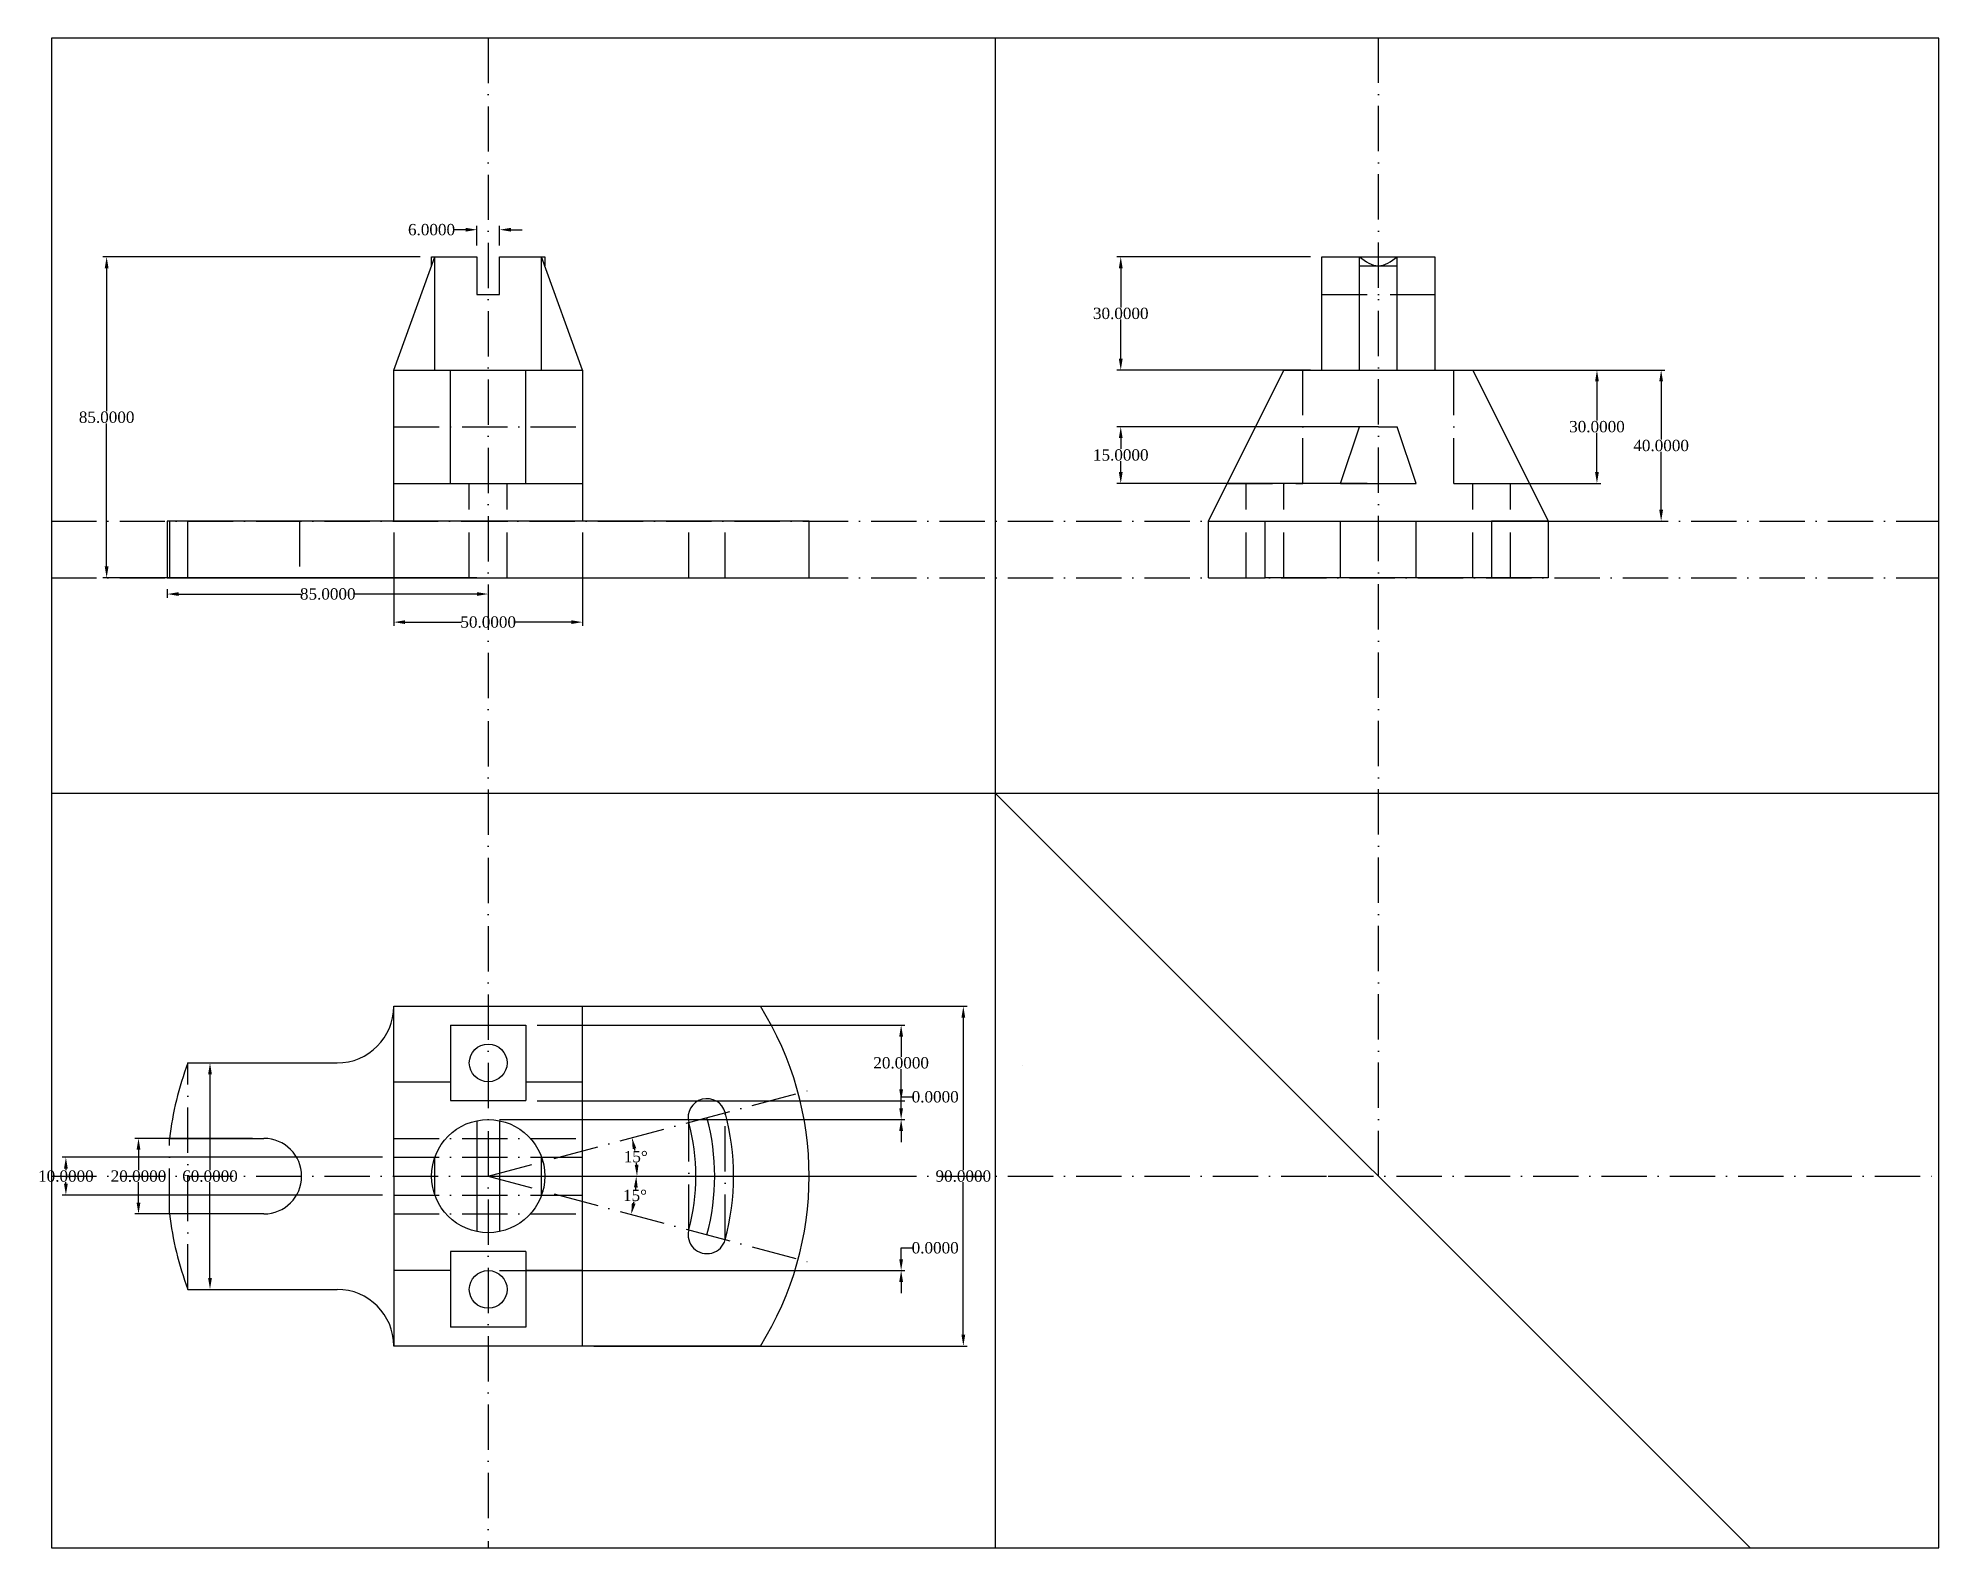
# Model space of a CAD drawing. Header units: inches. Extents: x 4 to 507, y 3 to 403.
import ezdxf

# ---------------------------------------------------------------- set-up
doc = ezdxf.new("R2010")
doc.units = ezdxf.units.IN
doc.header["$MEASUREMENT"] = 0
doc.linetypes.add('ACAD_ISO10W100', pattern=[18, 12, -3, 0, -3])
for name, color, linetype in [('cen', 50, 'ACAD_ISO10W100'), ('hidden data', 80, 'ACAD_ISO10W100'), ('ori', 1, 'Continuous')]:
    doc.layers.add(name, color=color, linetype=linetype)
doc.styles.get("Standard").update_dxf_attribs({"font": 'times.ttf'})
doc.dimstyles.new('mydim1', dxfattribs={"dimtxt": 3, "dimasz": 3, "dimexe": 1, "dimexo": 3, "dimgap": 0.09, "dimtad": 0, "dimtih": 1, "dimtoh": 1, "dimdec": 4, "dimzin": 0, "dimdsep": 46, "dimtxsty": 'Standard', "dimcen": 0.09, "dimaunit": 1, "dimadec": 0, "dimazin": 0, "dimtfac": 1, "dimtdec": 4, "dimtofl": 0, "dimtmove": 0, "dimatfit": 3, "dimfxl": 1, "dimtolj": 1, "dimtzin": 0, "dimarcsym": 0})

# ---------------------------------------------------------------- blocks, each defined once
blk = doc.blocks.new('*D2')
at = {"color": 0, "lineweight": -2, "transparency": 16777216}
for p, q in [((98.16, 271.69), (98.16, 246.93)), ((148.16, 271.69), (148.16, 246.93)), ((101.16, 247.93), (116.06, 247.93)), ((145.16, 247.93), (130.26, 247.93))]:
    blk.add_line(p, q, dxfattribs=at)
at = {"color": 0, "transparency": 16777216}
for points in [[(101.16, 248.43), (101.16, 247.43), (98.16, 247.93)], [(145.16, 248.43), (145.16, 247.43), (148.16, 247.93)]]:
    blk.add_solid(points, dxfattribs=at)
at = {"layer": 'Defpoints', "color": 0, "transparency": 16777216}
for p in [(98.16, 274.69), (148.16, 274.69), (148.16, 247.93)]:
    blk.add_point(p, dxfattribs=at)
at = {"color": 0, "transparency": 16777216, "insert": (123.16, 247.93), "char_height": 3, "attachment_point": 5}
blk.add_mtext('\\A1;50.0000', dxfattribs=at)
blk = doc.blocks.new('*D3')
at = {"color": 0, "lineweight": -2, "transparency": 16777216}
for p, q in [((38.16, 256.69), (38.16, 254.37)), ((41.16, 255.37), (73.58, 255.37)), ((120.16, 255.37), (87.73, 255.37)), ((123.16, 256.69), (123.16, 254.37))]:
    blk.add_line(p, q, dxfattribs=at)
at = {"color": 0, "transparency": 16777216}
for points in [[(41.16, 255.87), (41.16, 254.87), (38.16, 255.37)], [(120.16, 255.87), (120.16, 254.87), (123.16, 255.37)]]:
    blk.add_solid(points, dxfattribs=at)
at = {"layer": 'Defpoints', "color": 0, "transparency": 16777216}
for p in [(38.16, 259.69), (123.16, 259.69), (123.16, 255.37)]:
    blk.add_point(p, dxfattribs=at)
at = {"color": 0, "transparency": 16777216, "insert": (80.66, 255.37), "char_height": 3, "attachment_point": 5}
blk.add_mtext('\\A1;85.0000', dxfattribs=at)
blk = doc.blocks.new('*D4')
at = {"color": 0, "lineweight": -2, "transparency": 16777216}
for p, q in [((105.16, 344.69), (21.09, 344.69)), ((22.09, 341.69), (22.09, 303.81)), ((22.09, 262.69), (22.09, 300.57)), ((120.16, 259.69), (21.09, 259.69))]:
    blk.add_line(p, q, dxfattribs=at)
at = {"color": 0, "transparency": 16777216}
for points in [[(21.59, 341.69), (22.59, 341.69), (22.09, 344.69)], [(21.59, 262.69), (22.59, 262.69), (22.09, 259.69)]]:
    blk.add_solid(points, dxfattribs=at)
at = {"layer": 'Defpoints', "color": 0, "transparency": 16777216}
for p in [(22.09, 344.69), (108.16, 344.69), (123.16, 259.69)]:
    blk.add_point(p, dxfattribs=at)
at = {"color": 0, "transparency": 16777216, "insert": (22.09, 302.19), "char_height": 3, "attachment_point": 5}
blk.add_mtext('\\A1;85.0000', dxfattribs=at)
blk = doc.blocks.new('*D7')
at = {"color": 0, "lineweight": -2, "transparency": 16777216}
for p, q in [((120.16, 347.69), (120.16, 352.88)), ((126.16, 347.69), (126.16, 352.88)), ((117.16, 351.88), (114.16, 351.88)), ((129.16, 351.88), (132.16, 351.88))]:
    blk.add_line(p, q, dxfattribs=at)
at = {"color": 0, "transparency": 16777216}
for points in [[(117.16, 352.38), (117.16, 351.38), (120.16, 351.88)], [(129.16, 352.38), (129.16, 351.38), (126.16, 351.88)]]:
    blk.add_solid(points, dxfattribs=at)
at = {"layer": 'Defpoints', "color": 0, "transparency": 16777216}
for p in [(120.16, 351.88), (120.16, 344.69), (126.16, 344.69)]:
    blk.add_point(p, dxfattribs=at)
at = {"color": 0, "transparency": 16777216, "insert": (108.15, 351.88), "char_height": 3, "attachment_point": 5}
blk.add_mtext('\\A1;6.0000', dxfattribs=at)
blk = doc.blocks.new('*D8')
at = {"color": 0, "lineweight": -2, "transparency": 16777216}
for p, q in [((60.75, 111.16), (29.53, 111.16)), ((30.53, 108.16), (30.53, 102.78)), ((30.53, 94.16), (30.53, 99.54)), ((60.75, 91.16), (29.53, 91.16))]:
    blk.add_line(p, q, dxfattribs=at)
at = {"color": 0, "transparency": 16777216}
for points in [[(30.03, 108.16), (31.03, 108.16), (30.53, 111.16)], [(30.03, 94.16), (31.03, 94.16), (30.53, 91.16)]]:
    blk.add_solid(points, dxfattribs=at)
at = {"layer": 'Defpoints', "color": 0, "transparency": 16777216}
for p in [(30.53, 111.16), (63.75, 111.16), (63.75, 91.16)]:
    blk.add_point(p, dxfattribs=at)
at = {"color": 0, "transparency": 16777216, "insert": (30.53, 101.16), "char_height": 3, "attachment_point": 5}
blk.add_mtext('\\A1;20.0000', dxfattribs=at)
blk = doc.blocks.new('*D9')
at = {"color": 0, "lineweight": -2, "transparency": 16777216}
for p, q in [((95.16, 106.16), (10.3, 106.16)), ((11.3, 103.16), (11.3, 102.78)), ((95.16, 96.16), (10.3, 96.16)), ((11.3, 99.16), (11.3, 99.54))]:
    blk.add_line(p, q, dxfattribs=at)
at = {"color": 0, "transparency": 16777216}
for points in [[(10.8, 103.16), (11.8, 103.16), (11.3, 106.16)], [(10.8, 99.16), (11.8, 99.16), (11.3, 96.16)]]:
    blk.add_solid(points, dxfattribs=at)
at = {"layer": 'Defpoints', "color": 0, "transparency": 16777216}
for p in [(98.16, 106.16), (11.3, 96.16), (98.16, 96.16)]:
    blk.add_point(p, dxfattribs=at)
at = {"color": 0, "transparency": 16777216, "insert": (11.3, 101.16), "char_height": 3, "attachment_point": 5}
blk.add_mtext('\\A1;10.0000', dxfattribs=at)
blk = doc.blocks.new('*D10')
at = {"color": 0, "lineweight": -2, "transparency": 16777216}
for p, q in [((46.63, 131.16), (50.47, 131.16)), ((49.47, 128.16), (49.47, 102.78)), ((49.47, 74.16), (49.47, 99.54)), ((46.63, 71.16), (50.47, 71.16))]:
    blk.add_line(p, q, dxfattribs=at)
at = {"color": 0, "transparency": 16777216}
for points in [[(48.97, 128.16), (49.97, 128.16), (49.47, 131.16)], [(48.97, 74.16), (49.97, 74.16), (49.47, 71.16)]]:
    blk.add_solid(points, dxfattribs=at)
at = {"layer": 'Defpoints', "color": 0, "transparency": 16777216}
for p in [(43.63, 131.16), (43.63, 71.16), (49.47, 71.16)]:
    blk.add_point(p, dxfattribs=at)
at = {"color": 0, "transparency": 16777216, "insert": (49.47, 101.16), "char_height": 3, "attachment_point": 5}
blk.add_mtext('\\A1;60.0000', dxfattribs=at)
blk = doc.blocks.new('*D11')
at = {"color": 0, "lineweight": -2, "transparency": 16777216}
for p, q in [((136.16, 141.16), (233.54, 141.16)), ((232.54, 138.16), (232.54, 132.78)), ((232.54, 124.16), (232.54, 129.54)), ((136.16, 121.16), (233.54, 121.16))]:
    blk.add_line(p, q, dxfattribs=at)
at = {"color": 0, "transparency": 16777216}
for points in [[(232.04, 138.16), (233.04, 138.16), (232.54, 141.16)], [(232.04, 124.16), (233.04, 124.16), (232.54, 121.16)]]:
    blk.add_solid(points, dxfattribs=at)
at = {"layer": 'Defpoints', "color": 0, "transparency": 16777216}
for p in [(133.16, 141.16), (232.54, 141.16), (133.16, 121.16)]:
    blk.add_point(p, dxfattribs=at)
at = {"color": 0, "transparency": 16777216, "insert": (232.54, 131.16), "char_height": 3, "attachment_point": 5}
blk.add_mtext('\\A1;20.0000', dxfattribs=at)
blk = doc.blocks.new('*D12')
at = {"color": 0, "lineweight": -2, "transparency": 16777216}
for p, q in [((232.54, 119.16), (232.54, 122.16)), ((232.54, 122.16), (235.54, 122.16)), ((126.16, 116.16), (233.54, 116.16)), ((126.16, 116.16), (233.54, 116.16)), ((232.54, 113.16), (232.54, 110.16))]:
    blk.add_line(p, q, dxfattribs=at)
at = {"color": 0, "transparency": 16777216}
for points in [[(232.04, 119.16), (233.04, 119.16), (232.54, 116.16)], [(232.04, 113.16), (233.04, 113.16), (232.54, 116.16)]]:
    blk.add_solid(points, dxfattribs=at)
at = {"layer": 'Defpoints', "color": 0, "transparency": 16777216}
for p in [(123.16, 116.16), (123.16, 116.16), (232.54, 116.16)]:
    blk.add_point(p, dxfattribs=at)
at = {"color": 0, "transparency": 16777216, "insert": (241.56, 122.16), "char_height": 3, "attachment_point": 5}
blk.add_mtext('\\A1;0.0000', dxfattribs=at)
blk = doc.blocks.new('*D13')
at = {"color": 0, "lineweight": -2, "transparency": 16777216}
for p, q in [((232.54, 79.16), (232.54, 82.16)), ((232.54, 82.16), (235.54, 82.16)), ((126.16, 76.16), (233.54, 76.16)), ((126.16, 76.16), (233.54, 76.16)), ((232.54, 73.16), (232.54, 70.16))]:
    blk.add_line(p, q, dxfattribs=at)
at = {"color": 0, "transparency": 16777216}
for points in [[(232.04, 79.16), (233.04, 79.16), (232.54, 76.16)], [(232.04, 73.16), (233.04, 73.16), (232.54, 76.16)]]:
    blk.add_solid(points, dxfattribs=at)
at = {"layer": 'Defpoints', "color": 0, "transparency": 16777216}
for p in [(123.16, 76.16), (123.16, 76.16), (232.54, 76.16)]:
    blk.add_point(p, dxfattribs=at)
at = {"color": 0, "transparency": 16777216, "insert": (241.56, 82.16), "char_height": 3, "attachment_point": 5}
blk.add_mtext('\\A1;0.0000', dxfattribs=at)
blk = doc.blocks.new('*D14')
at = {"color": 0, "lineweight": -2, "transparency": 16777216}
for start, end in [(9.8758, 10.6392), (4.3608, 5.1371)]:
    blk.add_arc((123.16, 101.16), 39.43, start, end, dxfattribs=at)
at = {"color": 0, "transparency": 16777216}
for points in [[(161.42, 108.33), (162.39, 108.55), (161.24, 111.37)], [(162.97, 104.18), (161.97, 104.14), (162.58, 101.16)]]:
    blk.add_solid(points, dxfattribs=at)
at = {"layer": 'Defpoints', "color": 0, "transparency": 16777216}
for p in [(210.09, 124.46), (123.16, 101.16), (123.16, 101.16), (162.43, 104.6), (224.85, 101.16)]:
    blk.add_point(p, dxfattribs=at)
at = {"color": 0, "transparency": 16777216, "insert": (162.25, 106.31), "char_height": 3, "attachment_point": 5}
blk.add_mtext('\\A1;15°', dxfattribs=at)
blk = doc.blocks.new('*D15')
at = {"color": 0, "lineweight": -2, "transparency": 16777216}
for start, end in [(354.8754, 355.6162), (349.3838, 350.1116)]:
    blk.add_arc((123.16, 101.16), 39.22, start, end, dxfattribs=at)
at = {"color": 0, "transparency": 16777216}
for points in [[(161.76, 98.19), (162.76, 98.15), (162.38, 101.16)], [(162.19, 93.83), (161.22, 94.05), (161.04, 91.01)]]:
    blk.add_solid(points, dxfattribs=at)
at = {"layer": 'Defpoints', "color": 0, "transparency": 16777216}
for p in [(123.16, 101.16), (123.16, 101.16), (224.85, 101.16), (161.78, 94.35), (210.09, 77.87)]:
    blk.add_point(p, dxfattribs=at)
at = {"color": 0, "transparency": 16777216, "insert": (162.04, 96.05), "char_height": 3, "attachment_point": 5}
blk.add_mtext('\\A1;15°', dxfattribs=at)
blk = doc.blocks.new('*D16')
at = {"color": 0, "lineweight": -2, "transparency": 16777216}
for p, q in [((151.16, 146.16), (250.01, 146.16)), ((249.01, 143.16), (249.01, 102.78)), ((249.01, 59.16), (249.01, 99.54)), ((151.16, 56.16), (250.01, 56.16))]:
    blk.add_line(p, q, dxfattribs=at)
at = {"color": 0, "transparency": 16777216}
for points in [[(248.51, 143.16), (249.51, 143.16), (249.01, 146.16)], [(248.51, 59.16), (249.51, 59.16), (249.01, 56.16)]]:
    blk.add_solid(points, dxfattribs=at)
at = {"layer": 'Defpoints', "color": 0, "transparency": 16777216}
for p in [(148.16, 146.16), (148.16, 56.16), (249.01, 56.16)]:
    blk.add_point(p, dxfattribs=at)
at = {"color": 0, "transparency": 16777216, "insert": (249.01, 101.16), "char_height": 3, "attachment_point": 5}
blk.add_mtext('\\A1;90.0000', dxfattribs=at)
blk = doc.blocks.new('*D17')
at = {"color": 0, "lineweight": -2, "transparency": 16777216}
for p, q in [((355.94, 299.69), (289.71, 299.69)), ((290.71, 296.69), (290.71, 293.81)), ((290.71, 287.69), (290.71, 290.57)), ((355.94, 284.69), (289.71, 284.69))]:
    blk.add_line(p, q, dxfattribs=at)
at = {"color": 0, "transparency": 16777216}
for points in [[(290.21, 296.69), (291.21, 296.69), (290.71, 299.69)], [(290.21, 287.69), (291.21, 287.69), (290.71, 284.69)]]:
    blk.add_solid(points, dxfattribs=at)
at = {"layer": 'Defpoints', "color": 0, "transparency": 16777216}
for p in [(290.71, 299.69), (358.94, 299.69), (358.94, 284.69)]:
    blk.add_point(p, dxfattribs=at)
at = {"color": 0, "transparency": 16777216, "insert": (290.71, 292.19), "char_height": 3, "attachment_point": 5}
blk.add_mtext('\\A1;15.0000', dxfattribs=at)
blk = doc.blocks.new('*D18')
at = {"color": 0, "lineweight": -2, "transparency": 16777216}
for p, q in [((340.94, 344.69), (289.71, 344.69)), ((290.71, 341.69), (290.71, 331.31)), ((290.71, 317.69), (290.71, 328.07)), ((340.94, 314.69), (289.71, 314.69))]:
    blk.add_line(p, q, dxfattribs=at)
at = {"color": 0, "transparency": 16777216}
for points in [[(290.21, 341.69), (291.21, 341.69), (290.71, 344.69)], [(290.21, 317.69), (291.21, 317.69), (290.71, 314.69)]]:
    blk.add_solid(points, dxfattribs=at)
at = {"layer": 'Defpoints', "color": 0, "transparency": 16777216}
for p in [(343.94, 344.69), (290.71, 314.69), (343.94, 314.69)]:
    blk.add_point(p, dxfattribs=at)
at = {"color": 0, "transparency": 16777216, "insert": (290.71, 329.69), "char_height": 3, "attachment_point": 5}
blk.add_mtext('\\A1;30.0000', dxfattribs=at)
blk = doc.blocks.new('*D19')
at = {"color": 0, "lineweight": -2, "transparency": 16777216}
for p, q in [((361.94, 314.69), (434.85, 314.69)), ((433.85, 311.69), (433.85, 296.31)), ((433.85, 277.69), (433.85, 293.07)), ((361.94, 274.69), (434.85, 274.69))]:
    blk.add_line(p, q, dxfattribs=at)
at = {"color": 0, "transparency": 16777216}
for points in [[(433.35, 311.69), (434.35, 311.69), (433.85, 314.69)], [(433.35, 277.69), (434.35, 277.69), (433.85, 274.69)]]:
    blk.add_solid(points, dxfattribs=at)
at = {"layer": 'Defpoints', "color": 0, "transparency": 16777216}
for p in [(358.94, 314.69), (358.94, 274.69), (433.85, 274.69)]:
    blk.add_point(p, dxfattribs=at)
at = {"color": 0, "transparency": 16777216, "insert": (433.85, 294.69), "char_height": 3, "attachment_point": 5}
blk.add_mtext('\\A1;40.0000', dxfattribs=at)
blk = doc.blocks.new('*D20')
at = {"color": 0, "lineweight": -2, "transparency": 16777216}
for p, q in [((381.94, 314.69), (417.85, 314.69)), ((416.85, 311.69), (416.85, 301.31)), ((416.85, 287.69), (416.85, 298.07)), ((381.94, 284.69), (417.85, 284.69))]:
    blk.add_line(p, q, dxfattribs=at)
at = {"color": 0, "transparency": 16777216}
for points in [[(416.35, 311.69), (417.35, 311.69), (416.85, 314.69)], [(416.35, 287.69), (417.35, 287.69), (416.85, 284.69)]]:
    blk.add_solid(points, dxfattribs=at)
at = {"layer": 'Defpoints', "color": 0, "transparency": 16777216}
for p in [(378.94, 314.69), (378.94, 284.69), (416.85, 284.69)]:
    blk.add_point(p, dxfattribs=at)
at = {"color": 0, "transparency": 16777216, "insert": (416.85, 299.69), "char_height": 3, "attachment_point": 5}
blk.add_mtext('\\A1;30.0000', dxfattribs=at)

msp = doc.modelspace()

# ---------------------------------------------------------------- linework, layer by layer
for p, q in [((257.44288, 402.66527), (257.44288, 2.66527)), ((7.44288, 202.66527), (507.44288, 202.66527))]:
    msp.add_line(p, q)
msp.add_lwpolyline([(7.44288, 2.66527), (507.44288, 2.66527), (507.44288, 402.66527), (7.44288, 402.66527)], close=True)
at = {"layer": 'cen'}
for p, q in [((123.15868, 402.66527), (123.15868, 2.66527)), ((358.94384, 101.16432), (358.94384, 402.66527)), ((353.94384, 342.31551), (363.94384, 342.31551)), ((7.44288, 274.68576), (507.44288, 274.68576)), ((7.44288, 259.68576), (507.44288, 259.68576)), ((43.62881, 71.16432), (43.62881, 131.16432)), ((264.5914, 130.46031), (264.5914, 130.46031)), ((185.94385, 84.34108), (185.94385, 117.98755)), ((185.94385, 84.34108), (185.94385, 117.98755)), ((38.74896, 91.16432), (38.74896, 111.16432)), ((176.2846, 86.92927), (176.2846, 115.39936)), ((7.44288, 101.16432), (345.69169, 101.16432)), ((345.69169, 101.16432), (507.44288, 101.16432))]:
    msp.add_line(p, q, dxfattribs=at)
at = {"layer": 'hidden data'}
for p, q in [((343.94384, 334.68576), (373.94384, 334.68576)), ((338.94384, 284.68576), (338.94384, 314.68576)), ((378.94384, 284.68576), (378.94384, 314.68576)), ((98.15868, 299.68576), (148.15868, 299.68576)), ((98.15868, 284.68576), (148.15868, 284.68576)), ((118.15868, 259.68576), (118.15868, 284.68576)), ((128.15868, 259.68576), (128.15868, 284.68576)), ((318.94384, 284.68576), (338.94384, 284.68576)), ((323.94384, 259.68576), (323.94384, 284.68576)), ((333.94384, 259.68576), (333.94384, 284.68576)), ((378.94384, 284.68576), (398.94384, 284.68576)), ((383.94384, 259.68576), (383.94384, 284.68576)), ((393.94384, 259.68576), (393.94384, 284.68576)), ((73.15868, 274.68576), (73.15868, 259.68576)), ((176.2846, 259.68576), (176.2846, 274.68576)), ((185.94385, 259.68576), (185.94385, 274.68576)), ((123.15868, 101.16432), (210.092, 124.45803)), ((98.15868, 111.16432), (148.15868, 111.16432)), ((98.15868, 106.16432), (148.15868, 106.16432)), ((109.01654, 96.16432), (109.01654, 106.16432)), ((137.30081, 96.16432), (137.30081, 106.16432)), ((123.15868, 101.16432), (224.84761, 101.16432)), ((123.15868, 101.16432), (210.092, 77.8706)), ((98.15868, 96.16432), (148.15868, 96.16432)), ((98.15868, 91.16432), (148.15868, 91.16432))]:
    msp.add_line(p, q, dxfattribs=at)
at = {"layer": 'ori'}
for p, q in [((98.15868, 314.68576), (109.01654, 344.68576)), ((108.15868, 342.31551), (108.15868, 344.68576)), ((108.15868, 344.68576), (120.15868, 344.68576)), ((109.01654, 314.68576), (109.01654, 344.68576)), ((120.15868, 344.68576), (120.15868, 334.68576)), ((126.15868, 334.68576), (126.15868, 344.68576)), ((126.15868, 344.68576), (138.15868, 344.68576)), ((137.30081, 314.68576), (137.30081, 344.68576)), ((148.15868, 314.68576), (137.30081, 344.68576)), ((138.15868, 344.68576), (138.15868, 342.31551)), ((343.94384, 314.68576), (343.94384, 344.68576)), ((343.94384, 344.68576), (373.94384, 344.68576)), ((353.94384, 314.68576), (353.94384, 344.68576)), ((353.94384, 344.68576), (363.94384, 344.68576)), ((363.94384, 314.68576), (363.94384, 344.68576)), ((373.94384, 344.68576), (373.94384, 314.68576)), ((120.15868, 334.68576), (126.15868, 334.68576)), ((98.15868, 274.68576), (98.15868, 314.68576)), ((98.15868, 314.68576), (148.15868, 314.68576)), ((113.15868, 284.68576), (113.15868, 314.68576)), ((133.15868, 284.68576), (133.15868, 314.68576)), ((148.15868, 314.68576), (148.15868, 274.68576)), ((313.94384, 274.68576), (333.94384, 314.68576)), ((333.94384, 314.68576), (383.94384, 314.68576)), ((383.94384, 314.68576), (403.94384, 274.68576)), ((348.94384, 284.68576), (353.94384, 299.68576)), ((358.94384, 299.68576), (353.94384, 299.68576)), ((358.94384, 299.68576), (363.94384, 299.68576)), ((368.94384, 284.68576), (363.94384, 299.68576)), ((98.15868, 284.68576), (148.15868, 284.68576)), ((113.15868, 284.68576), (133.15868, 284.68576)), ((348.94384, 284.68576), (368.94384, 284.68576)), ((208.15868, 274.68576), (38.15868, 274.68576)), ((38.15868, 274.68576), (38.15868, 259.68576)), ((38.74896, 274.68576), (38.74896, 259.68576)), ((43.62881, 259.68576), (43.62881, 274.68576)), ((208.15868, 259.68576), (208.15868, 274.68576)), ((313.94384, 259.68576), (313.94384, 274.68576)), ((313.94384, 274.68576), (328.94384, 274.68576)), ((328.94384, 259.68576), (328.94384, 274.68576)), ((328.94384, 274.68576), (388.94384, 274.68576)), ((348.94384, 259.68576), (348.94384, 274.68576)), ((368.94384, 259.68576), (368.94384, 274.68576)), ((388.94384, 274.68576), (388.94384, 259.68576)), ((403.94384, 274.68576), (388.94384, 274.68576)), ((403.94384, 274.68576), (403.94384, 259.68576)), ((38.15868, 259.68576), (123.15868, 259.68576)), ((123.15868, 259.68576), (208.15868, 259.68576)), ((313.94384, 259.68576), (328.94384, 259.68576)), ((388.94384, 259.68576), (328.94384, 259.68576)), ((403.94384, 259.68576), (388.94384, 259.68576)), ((257.44288, 202.66527), (457.44288, 2.66527)), ((98.15868, 101.16432), (98.15868, 146.16432)), ((98.15868, 146.16432), (195.2697, 146.16432)), ((148.15868, 56.16432), (148.15868, 146.16432)), ((113.15868, 141.16432), (133.15868, 141.16432)), ((113.15868, 141.16432), (113.15868, 121.16432)), ((133.15868, 141.16432), (133.15868, 121.16432)), ((43.62881, 131.16432), (83.15868, 131.16432)), ((98.15868, 126.16432), (113.15868, 126.16432)), ((133.15868, 126.16432), (148.15868, 126.16432)), ((113.15868, 121.16432), (133.15868, 121.16432)), ((120.15868, 115.86125), (120.15868, 86.46738)), ((126.15868, 115.86125), (126.15868, 86.46738)), ((38.74896, 111.16432), (63.74896, 111.16432)), ((98.15868, 106.16432), (109.01654, 106.16432)), ((137.30081, 106.16432), (148.15868, 106.16432)), ((98.15868, 101.16432), (98.15868, 56.16432)), ((98.15868, 96.16432), (109.01654, 96.16432)), ((137.30081, 96.16432), (148.15868, 96.16432)), ((63.74896, 91.16432), (38.74896, 91.16432)), ((133.15868, 81.16432), (113.15868, 81.16432)), ((113.15868, 81.16432), (113.15868, 61.16432)), ((133.15868, 81.16432), (133.15868, 61.16432)), ((113.15868, 76.16432), (98.15868, 76.16432)), ((148.15868, 76.16432), (133.15868, 76.16432)), ((43.62881, 71.16432), (83.15868, 71.16432)), ((133.15868, 61.16432), (113.15868, 61.16432)), ((195.2697, 56.16432), (98.15868, 56.16432))]:
    msp.add_line(p, q, dxfattribs=at)
for centre, radius in [((123.15868, 131.16432), 5), ((123.15868, 101.16432), 15), ((123.15868, 71.16432), 5)]:
    msp.add_circle(centre, radius, dxfattribs=at)
for centre, radius, start, end in [((83.15868, 146.16432), 15, 270, 0), ((123.15868, 101.16432), 85, 328.0342812, 31.9657188), ((123.15868, 101.16432), 85, 159.3326835, 173.243673), ((181.11423, 116.69346), 5, 15, 195), ((123.15868, 101.16432), 60, 345, 15), ((123.15868, 101.16432), 65, 345, 15), ((63.74896, 101.16432), 10, 270, 90), ((123.15868, 101.16432), 55, 345, 15), ((123.15868, 101.16432), 85, 186.756327, 200.6673165), ((181.11423, 85.63517), 5, 165, 345), ((83.15868, 56.16432), 15, 0, 90)]:
    msp.add_arc(centre, radius, start, end, dxfattribs=at)
msp.add_spline([(353.94384, 344.68576), (358.94384, 342.31551), (363.94384, 344.68576)], degree=3, dxfattribs=at)

# ---------------------------------------------------------------- dimensions: what is measured, and where the dimension line sits
for base, p1, p2, picture, middle in [((120.15868, 351.87549), (126.15868, 344.68576), (120.15868, 344.68576), '*D7', (108.15195, 351.87549)), ((148.15868, 247.93426), (98.15868, 274.68576), (148.15868, 274.68576), '*D2', (123.15868, 247.93426)), ((123.15868, 255.36766), (38.15868, 259.68576), (123.15868, 259.68576), '*D3', (80.65868, 255.36766))]:
    dim = msp.add_linear_dim(base=base, p1=p1, p2=p2, dimstyle='mydim1')
    dim.commit()
    dim.dimension.update_dxf_attribs({"geometry": picture, "text_midpoint": middle})
for base, p1, p2, picture, middle in [((22.09159, 344.68576), (123.15868, 259.68576), (108.15868, 344.68576), '*D4', (22.09159, 302.18576)), ((290.70733, 314.68576), (343.94384, 344.68576), (343.94384, 314.68576), '*D18', (290.70733, 329.68576)), ((433.8502, 274.68576), (358.94384, 314.68576), (358.94384, 274.68576), '*D19', (433.8502, 294.68576)), ((416.85198, 284.68576), (378.94384, 314.68576), (378.94384, 284.68576), '*D20', (416.85198, 299.68576)), ((290.70733, 299.68576), (358.94384, 284.68576), (358.94384, 299.68576), '*D17', (290.70733, 292.18576)), ((249.01232, 56.16432), (148.15868, 146.16432), (148.15868, 56.16432), '*D16', (249.01232, 101.16432)), ((232.5357, 141.16432), (133.15868, 121.16432), (133.15868, 141.16432), '*D11', (232.5357, 131.16432)), ((49.47224, 71.16432), (43.62881, 131.16432), (43.62881, 71.16432), '*D10', (49.47224, 101.16432)), ((232.5356962518, 116.1643158389), (123.1586758748, 116.1643158389), (123.1586758748, 116.1643158389), '*D12', (241.5575635914, 122.1643158389)), ((30.52503, 111.16432), (63.74896, 91.16432), (63.74896, 111.16432), '*D8', (30.52503, 101.16432)), ((11.29919, 96.16432), (98.15868, 106.16432), (98.15868, 96.16432), '*D9', (11.29919, 101.16432)), ((232.5356962518, 76.1643158389), (123.1586758748, 76.1643158389), (123.1586758748, 76.1643158389), '*D13', (241.5575635914, 82.1643158389))]:
    dim = msp.add_linear_dim(base=base, p1=p1, p2=p2, angle=90, dimstyle='mydim1')
    dim.commit()
    dim.dimension.update_dxf_attribs({"geometry": picture, "text_midpoint": middle})
for base, line1, line2, picture, middle in [((162.43436, 104.60049), ((123.15868, 101.16432), (224.84761, 101.16432)), ((123.15868, 101.16432), (210.092, 124.45803)), '*D14', (162.2471, 106.3104)), ((161.78177, 94.35402), ((123.15868, 101.16432), (210.092, 77.8706)), ((123.15868, 101.16432), (224.84761, 101.16432)), '*D15', (162.04207, 96.04522))]:
    dim = msp.add_angular_dim_2l(base=base, line1=line1, line2=line2, dimstyle='mydim1')
    dim.commit()
    dim.dimension.update_dxf_attribs({"geometry": picture, "text_midpoint": middle})

doc.saveas('drawing.dxf')
